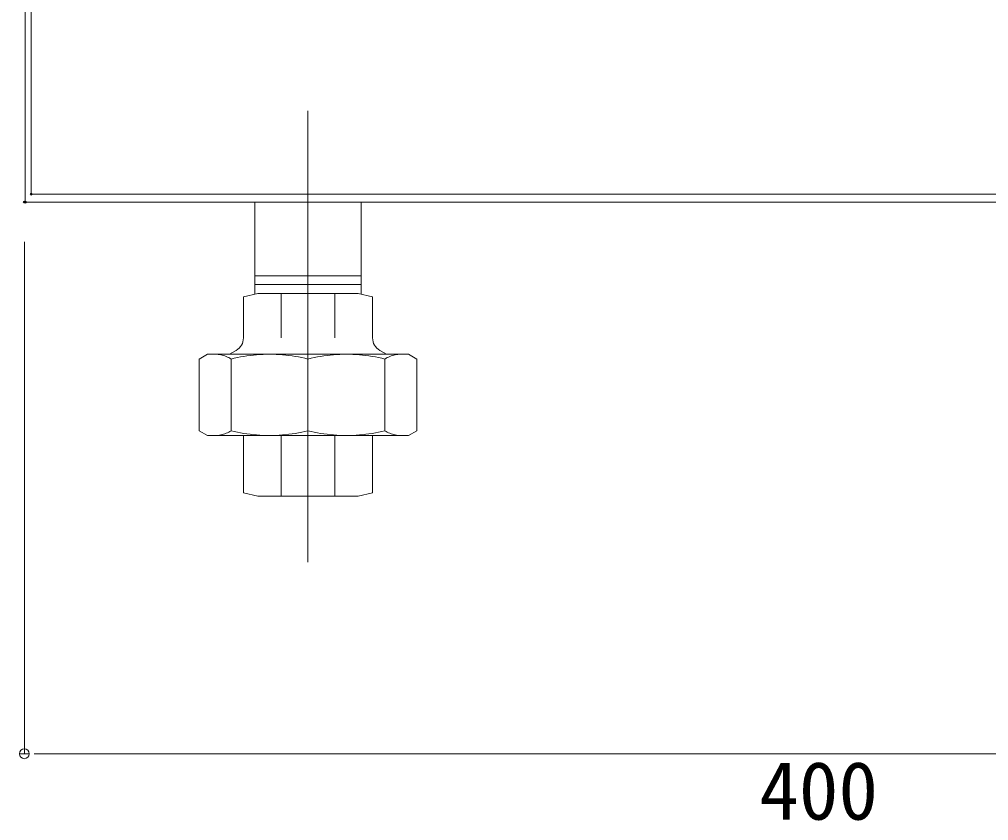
# Model space of a CAD drawing. Units: millimetres, scale not verified. Extents: x -79874 to 6090, y -2774 to 2774.
# Drawn here: x -1443.7 to -955.4, y -458.4 to -54.9 of the extents above; entities that cross this region are included whole.
import ezdxf
from ezdxf.enums import TextEntityAlignment as Align

# ---------------------------------------------------------------- set-up
doc = ezdxf.new("R2010")
doc.units = ezdxf.units.MM
doc.header["$LTSCALE"] = 4
doc.header["$PDMODE"] = 32
doc.header["$PDSIZE"] = 0.8
doc.layers.add('0-0_0', color=7, linetype='Continuous', lineweight=20)
doc.layers.add('2-0', color=3, linetype='Continuous', lineweight=18)
doc.layers.add('0-2_Defpoints', color=7, linetype='Continuous')
doc.styles.add('ＭＳ ゴシック', font='')
doc.styles.get('ＭＳ ゴシック').set_extended_font_data('MS Gothic')

# ---------------------------------------------------------------- blocks, each defined once
blk = doc.blocks.new('_Dot')
at = {"layer": '0-0_0'}
for p, q in [((-0.5, 0), (-1, 0)), ((0.25, 0), (-0.25, 0))]:
    blk.add_line(p, q, dxfattribs=at)
blk.add_circle((0, 0), 0.25, dxfattribs=at)
blk = doc.blocks.new('D11')
at = {"layer": '0-0_0'}
for p, q in [((38290.583, 23590.029), (38290.583, 23332.171)), ((38300.583, 23332.171), (39081.074, 23332.171))]:
    blk.add_line(p, q, dxfattribs=at)
at = {"layer": '0-2_Defpoints'}
blk.add_point((38290.583, 23610.029), dxfattribs=at)
at = {"layer": '0-0_0', "xscale": 10, "yscale": 10, "rotation": 180}
blk.add_blockref('_Dot', (38290.583, 23332.171), dxfattribs=at)
at = {"layer": '0-0_0', "style": 'ＭＳ ゴシック'}
blk.add_text('400', height=29.33, dxfattribs=at).set_placement((38660.828, 23290.171), align=Align.BOTTOM_LEFT)

msp = doc.modelspace()

# ---------------------------------------------------------------- linework, layer by layer
at = {"layer": '2-0'}
for p, q in [((-1440.714, -146.906), (-1440.714, 649.44)), ((-1437.758, -142.964), (-1437.758, 637.613)), ((-644.477, -142.964), (-1437.758, -142.964)), ((-640.715, -146.906), (-1440.714, -146.906)), ((-1325.11, -193.283), (-1325.11, -146.906)), ((-1271.495, -193.284), (-1271.495, -146.906)), ((-1325.11, -183.969), (-1271.495, -183.969)), ((-1325.11, -188.439), (-1271.495, -188.439)), ((-1330.827, -194.615), (-1323.545, -192.919)), ((-1330.827, -215.319), (-1330.827, -194.616)), ((-1323.545, -192.919), (-1273.06, -192.919)), ((-1322.942, -192.919), (-1273.663, -192.919)), ((-1311.775, -192.919), (-1311.775, -215.319)), ((-1284.831, -192.919), (-1284.831, -215.319)), ((-1273.06, -192.919), (-1265.779, -194.616)), ((-1265.779, -215.319), (-1265.779, -194.616)), ((-1353.064, -225.932), (-1348.896, -223.526)), ((-1298.303, -223.526), (-1348.896, -223.526)), ((-1337.813, -223.526), (-1334.44, -221.578)), ((-1298.303, -223.526), (-1247.71, -223.526)), ((-1258.792, -223.526), (-1262.165, -221.578)), ((-1243.541, -225.932), (-1247.71, -223.526)), ((-1353.064, -225.932), (-1353.064, -262.075)), ((-1337.025, -225.932), (-1337.025, -262.075)), ((-1298.303, -225.932), (-1298.303, -262.075)), ((-1259.58, -225.932), (-1259.58, -262.075)), ((-1243.541, -225.932), (-1243.541, -262.075)), ((-1353.064, -262.075), (-1348.896, -264.482)), ((-1243.541, -262.075), (-1247.71, -264.482)), ((-1298.303, -264.482), (-1348.896, -264.482)), ((-1330.827, -264.482), (-1330.827, -293.392)), ((-1311.775, -264.482), (-1311.775, -295.089)), ((-1298.303, -264.482), (-1247.71, -264.482)), ((-1284.831, -264.482), (-1284.831, -295.089)), ((-1265.779, -264.482), (-1265.779, -293.392)), ((-1323.545, -295.089), (-1330.827, -293.392)), ((-1273.06, -295.089), (-1323.545, -295.089)), ((-1265.779, -293.392), (-1273.06, -295.089))]:
    msp.add_line(p, q, dxfattribs=at)
at = {"layer": '2-0', "color": 4}
msp.add_line((-1298.303, -328.252), (-1298.303, -100.913), dxfattribs=at)
at = {"layer": '2-0'}
for centre, radius, start, end in [((-1440.714, -146.906), 0.493, 0, 180), ((-1437.758, -142.964), 0.493, 0, 180), ((-1437.758, -142.964), 0.493, 180, 0), ((-1440.714, -146.906), 0.493, 180, 0), ((-1338.054, -215.319), 7.228, 300, 0), ((-1258.551, -215.319), 7.228, 180, 240), ((-1345.089, -236.933), 13.407, 77.7412, 89.80762), ((-1345.652, -239.573), 16.107, 67.73249, 77.78044), ((-1317.279, -305.157), 81.649, 94.84526, 103.9951), ((-1317.664, -300.804), 77.279, 85.16527, 94.83366), ((-1318.048, -305.158), 81.649, 76.0049, 85.15371), ((-1278.557, -305.158), 81.649, 94.84629, 103.9951), ((-1278.942, -300.804), 77.279, 85.16634, 94.83473), ((-1279.326, -305.157), 81.649, 76.0049, 85.15474), ((-1250.953, -239.573), 16.107, 102.21949, 112.26737), ((-1251.516, -236.933), 13.407, 90.19239, 102.25875), ((-1346.491, -241.671), 18.366, 58.97372, 67.78889), ((-1250.114, -241.671), 18.366, 112.21096, 121.02626), ((-1345.652, -248.435), 16.107, 282.21938, 292.26735), ((-1346.491, -246.337), 18.366, 292.21095, 301.02627), ((-1317.279, -182.851), 81.648, 256.00492, 265.15484), ((-1318.048, -182.851), 81.648, 274.8462, 283.99507), ((-1278.557, -182.851), 81.648, 256.00493, 265.1538), ((-1279.326, -182.851), 81.648, 274.84516, 283.99508), ((-1250.114, -246.337), 18.366, 238.97375, 247.7892), ((-1250.953, -248.434), 16.107, 247.73279, 257.78068), ((-1345.089, -251.075), 13.407, 270.19236, 282.25861), ((-1317.664, -187.202), 77.28, 265.16643, 274.83464), ((-1278.942, -187.202), 77.28, 265.16536, 274.83357), ((-1251.516, -251.075), 13.407, 257.74144, 269.80763)]:
    msp.add_arc(centre, radius, start, end, dxfattribs=at)

# ---------------------------------------------------------------- block references
at = {"layer": '0-0_0'}
msp.add_blockref('D11', (-39731.79, -23756.935), dxfattribs=at)

doc.saveas('drawing.dxf')
